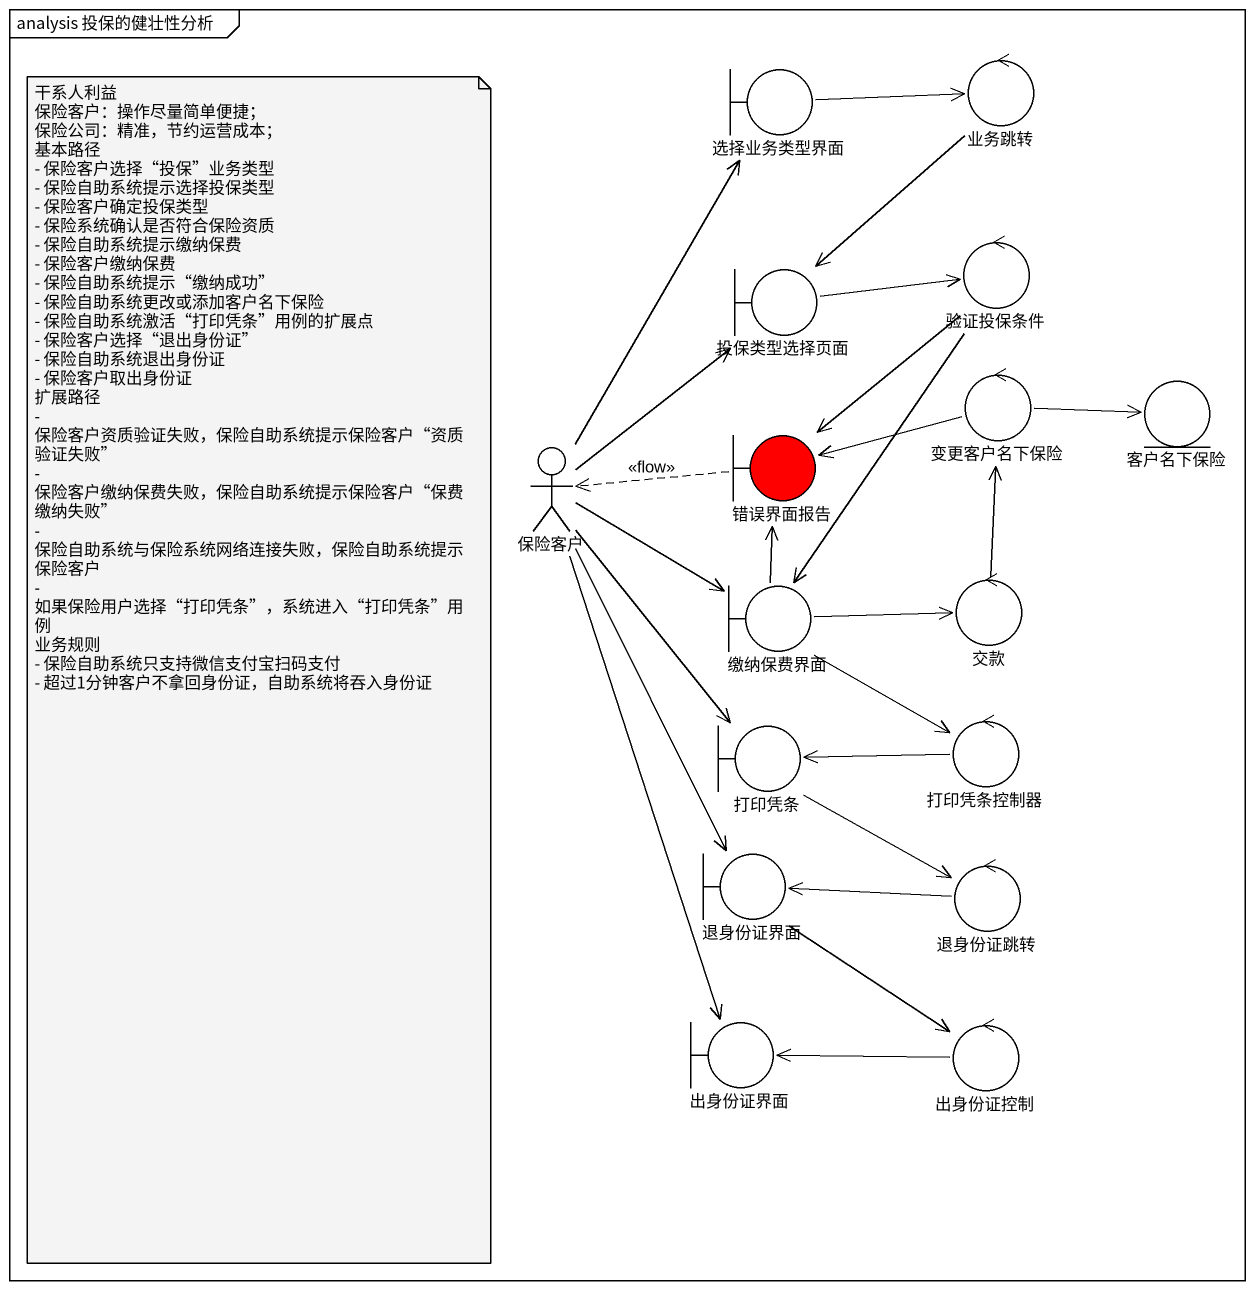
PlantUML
@startuml
mainframe analysis 投保的健壮性分析
boundary 选择业务类型界面
control 业务跳转
control 验证投保条件
boundary 投保类型选择页面
control 变更客户名下保险
entity 客户名下保险
actor 保险客户
boundary 错误界面报告 #FF0000
boundary 缴纳保费界面
control 交款
boundary 打印凭条
control 打印凭条控制器
boundary 退身份证界面
control 退身份证跳转
boundary 出身份证界面
control 出身份证控制
选择业务类型界面 -right-> 业务跳转
业务跳转 --> 投保类型选择页面
验证投保条件 --> 错误界面报告
验证投保条件 --> 缴纳保费界面
投保类型选择页面 -right-> 验证投保条件
变更客户名下保险 -right-> 客户名下保险
变更客户名下保险 -left-> 错误界面报告
保险客户 -up-> 选择业务类型界面
保险客户 -up-> 投保类型选择页面
保险客户 -right-> 缴纳保费界面
保险客户 --> 打印凭条
保险客户 --> 退身份证界面
保险客户 --> 出身份证界面
错误界面报告 .left.> 保险客户 : <<flow>>
缴纳保费界面 -up-> 错误界面报告
缴纳保费界面 -right-> 交款
缴纳保费界面 --> 打印凭条控制器
交款 -up-> 变更客户名下保险
打印凭条 --> 退身份证跳转
打印凭条控制器 -left-> 打印凭条
退身份证界面 --> 出身份证控制
退身份证跳转 -left-> 退身份证界面
出身份证控制 -left-> 出身份证界面
note as N1
  干系人利益
  保险客户：操作尽量简单便捷；
  保险公司：精准，节约运营成本；
  基本路径
  - 保险客户选择“投保”业务类型
  - 保险自助系统提示选择投保类型
  - 保险客户确定投保类型
  - 保险系统确认是否符合保险资质
  - 保险自助系统提示缴纳保费
  - 保险客户缴纳保费
  - 保险自助系统提示“缴纳成功”
  - 保险自助系统更改或添加客户名下保险
  - 保险自助系统激活“打印凭条”用例的扩展点
  - 保险客户选择“退出身份证”
  - 保险自助系统退出身份证
  - 保险客户取出身份证
  扩展路径
  - 保险客户资质验证失败，保险自助系统提示保险客户“资质验证失败”
  - 保险客户缴纳保费失败，保险自助系统提示保险客户“保费缴纳失败”
  - 保险自助系统与保险系统网络连接失败，保险自助系统提示保险客户
  - 如果保险用户选择“打印凭条”，系统进入“打印凭条”用例
  业务规则
  - 保险自助系统只支持微信支付宝扫码支付
  - 超过1分钟客户不拿回身份证，自助系统将吞入身份证
end note
@enduml
